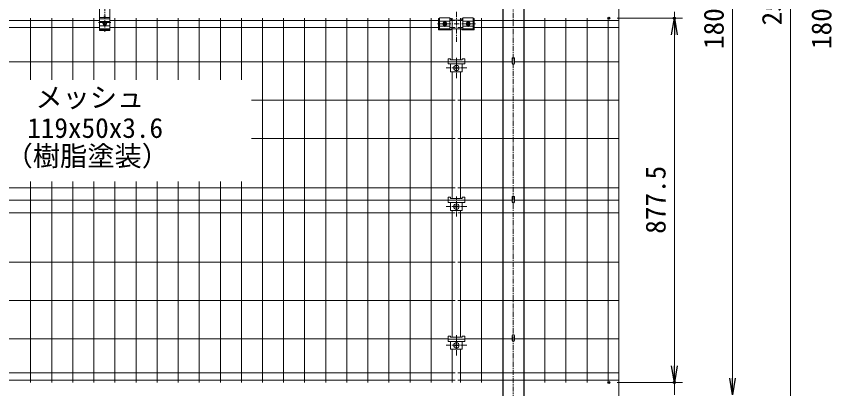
# Model space of a CAD drawing. Units: millimetres, scale not verified. Extents: x -4200 to 4200, y -2970 to 2970.
# Drawn here: x -2398 to -434, y -1595 to -698 of the extents above; entities that cross this region are included whole.
import ezdxf
from ezdxf.enums import TextEntityAlignment as Align

# ---------------------------------------------------------------- set-up
doc = ezdxf.new("R2010")
doc.units = ezdxf.units.MM
doc.header["$LTSCALE"] = 10
doc.header["$PDMODE"] = 32
doc.header["$PDSIZE"] = 5
doc.linetypes.add('USER1', pattern=[2, 1.25, -0.25, 0.25, -0.25])
for name, color, linetype, lineweight in [('0-0_D-STR-DIM', 7, 'Continuous', 13), ('0-1_0', 7, 'Continuous', 25), ('0-4_D-STR1', 1, 'Continuous', 25), ('0-5_D-BMK', 2, 'USER1', 13), ('0-8_D-STR-TXT', 7, 'Continuous', 13), ('0-9_D-STR3', 3, 'Continuous', 13), ('0-E_D-STR5', 7, 'Continuous', 9)]:
    doc.layers.add(name, color=color, linetype=linetype, lineweight=lineweight)
doc.layers.add('0-2_DEFPOINTS', color=7, linetype='Continuous')
doc.styles.add('ＭＳ ゴシック', font='')
doc.styles.get('ＭＳ ゴシック').set_extended_font_data('MS Gothic')

# ---------------------------------------------------------------- blocks, each defined once
blk = doc.blocks.new('_OPEN')
at = {"layer": '0-1_0'}
blk.add_line((0, 0), (-10, 0), dxfattribs=at)
blk.add_lwpolyline([(-10, 1.667), (0, 0), (-10, -1.667)], dxfattribs=at)

msp = doc.modelspace()

# ---------------------------------------------------------------- linework, layer by layer
at = {"layer": '0-0_D-STR-DIM'}
for p, q in [((-946.6, 714.17), (-946.6, -1665.23)), ((-533.05, -1870.06), (-533.05, 560.15)), ((-533.05, -1870.06), (-533.05, 560.15)), ((-673.05, 149.93), (-673.05, -1570.07)), ((-950.67, -702.57), (-793.05, -702.57)), ((-950.67, -702.57), (-793.05, -702.57)), ((-950.67, -702.57), (-793.05, -702.57)), ((-950.67, -702.57), (-793.05, -702.57)), ((-813.05, -687.57), (-813.05, -702.57)), ((-813.05, -687.57), (-813.05, -702.57)), ((-813.05, -742.57), (-813.05, -782.57)), ((-813.05, -742.57), (-813.05, -1540.07)), ((-813.05, -742.57), (-813.05, -782.57)), ((-813.05, -742.57), (-813.05, -1540.07)), ((-813.05, -1540.07), (-813.05, -1500.07)), ((-950.67, -1580.07), (-793.05, -1580.07)), ((-950.67, -1580.07), (-793.05, -1580.07)), ((-950.67, -1580.07), (-793.05, -1580.07)), ((-813.05, -1580.07), (-813.05, -1610.07))]:
    msp.add_line(p, q, dxfattribs=at)
at = {"layer": '0-2_DEFPOINTS'}
for p in [(-970.67, -702.57), (-970.67, -702.57), (-813.05, -702.57), (-813.05, -702.57), (-970.67, -1580.07), (-970.67, -1580.07), (-813.05, -1580.07), (-813.05, -1580.07)]:
    msp.add_point(p, dxfattribs=at)
at = {"layer": '0-4_D-STR1'}
for p, q in [((-1225.94, 600.29), (-1225.94, -1910.06)), ((-1175.94, 600.29), (-1175.94, -1910.06)), ((-1225.94, -687.57), (-1225.94, -702.57)), ((-1175.94, -687.57), (-1175.94, -702.57))]:
    msp.add_line(p, q, dxfattribs=at)
at = {"layer": '0-5_D-BMK'}
for p, q in [((-1200.94, 830.44), (-1200.94, -1944.36)), ((-2184.93, -672.82), (-2184.93, -735.53)), ((-1337.91, -760.01), (-1337.91, -687.6)), ((-2170.26, -713.03), (-2199.6, -713.03)), ((-1383.68, -716.34), (-1292.08, -716.34)), ((-1365.88, -723.22), (-1365.88, -708.75)), ((-1309.88, -723.22), (-1309.88, -708.75)), ((-1337.87, -846.99), (-1337.87, -798.19)), ((-1362.9, -822.59), (-1312.9, -822.59)), ((-1337.87, -1180.74), (-1337.87, -1131.94)), ((-1362.9, -1156.34), (-1312.9, -1156.34)), ((-1337.87, -1514.92), (-1337.87, -1466.12)), ((-1362.9, -1490.52), (-1312.9, -1490.52))]:
    msp.add_line(p, q, dxfattribs=at)
at = {"layer": '0-9_D-STR3'}
for p, q in [((-2197.43, -675.69), (-2197.43, -732.12)), ((-2172.43, -675.69), (-2172.43, -732.12)), ((-2172.43, -704.42), (-2197.49, -704.42)), ((-2174.43, -701.33), (-2195.43, -701.33)), ((-1380.88, -703.18), (-1380.88, -730.97)), ((-1380.88, -703.18), (-1378.38, -703.18)), ((-1380.88, -704.58), (-1378.38, -704.58)), ((-1378.38, -702.18), (-1378.38, -728.4)), ((-1378.38, -702.18), (-1353.38, -702.18)), ((-1353.38, -702.18), (-1353.38, -728.4)), ((-1353.38, -703.18), (-1350.88, -703.18)), ((-1353.38, -704.58), (-1350.88, -704.58)), ((-1322.38, -703.18), (-1324.88, -703.18)), ((-1324.88, -703.18), (-1324.88, -706.17)), ((-1322.38, -704.58), (-1324.88, -704.58)), ((-1322.38, -702.18), (-1322.38, -728.4)), ((-1297.38, -702.18), (-1322.38, -702.18)), ((-1297.38, -702.18), (-1297.38, -728.4)), ((-1294.88, -703.18), (-1297.38, -703.18)), ((-1294.88, -704.58), (-1297.38, -704.58)), ((-1294.88, -703.18), (-1294.88, -730.97)), ((-2197.43, -710.85), (-2187.54, -710.85)), ((-2197.43, -720.8), (-2172.43, -720.8)), ((-2187.39, -710.6), (-2189.85, -714.86)), ((-2187.39, -719.12), (-2189.85, -714.86)), ((-2187.66, -712.81), (-2186.3, -714.17)), ((-2187.66, -716.9), (-2186.3, -715.54)), ((-2182.47, -710.6), (-2187.39, -710.6)), ((-2182.47, -719.12), (-2187.39, -719.12)), ((-2186.98, -712.13), (-2185.61, -713.49)), ((-2186.98, -717.59), (-2185.61, -716.22)), ((-2184.93, -723.76), (-2184.93, -707.26)), ((-2182.88, -712.13), (-2184.25, -713.49)), ((-2182.88, -717.59), (-2184.25, -716.22)), ((-2182.2, -712.81), (-2183.57, -714.17)), ((-2182.2, -716.9), (-2183.57, -715.54)), ((-2182.47, -710.6), (-2180.01, -714.86)), ((-2182.47, -719.12), (-2180.01, -714.86)), ((-2182.33, -710.85), (-2172.43, -710.85)), ((-1378.38, -709.94), (-1353.38, -709.94)), ((-1378.38, -721.88), (-1353.38, -721.88)), ((-1368.34, -712.08), (-1370.8, -716.34)), ((-1368.34, -720.6), (-1370.8, -716.34)), ((-1368.61, -714.3), (-1367.25, -715.66)), ((-1368.61, -718.39), (-1367.25, -717.02)), ((-1363.43, -712.08), (-1368.34, -712.08)), ((-1363.43, -720.6), (-1368.34, -720.6)), ((-1367.93, -713.61), (-1366.57, -714.98)), ((-1367.93, -719.07), (-1366.57, -717.71)), ((-1363.84, -713.61), (-1365.2, -714.98)), ((-1363.84, -719.07), (-1365.2, -717.71)), ((-1363.16, -714.3), (-1364.52, -715.66)), ((-1363.16, -718.39), (-1364.52, -717.02)), ((-1363.43, -712.08), (-1360.97, -716.34)), ((-1363.43, -720.6), (-1360.97, -716.34)), ((-1297.38, -709.94), (-1322.38, -709.94)), ((-1297.38, -721.88), (-1322.38, -721.88)), ((-1312.34, -712.08), (-1314.8, -716.34)), ((-1312.34, -720.6), (-1314.8, -716.34)), ((-1312.61, -714.3), (-1311.25, -715.66)), ((-1312.61, -718.39), (-1311.25, -717.02)), ((-1312.34, -712.08), (-1307.43, -712.08)), ((-1312.34, -720.6), (-1307.43, -720.6)), ((-1311.93, -713.61), (-1310.57, -714.98)), ((-1311.93, -719.07), (-1310.57, -717.71)), ((-1307.84, -713.61), (-1309.2, -714.98)), ((-1307.84, -719.07), (-1309.2, -717.71)), ((-1307.16, -714.3), (-1308.52, -715.66)), ((-1307.15, -718.39), (-1308.52, -717.02)), ((-1307.43, -712.08), (-1304.97, -716.34)), ((-1307.43, -720.6), (-1304.97, -716.34)), ((-2172.47, -728.15), (-2197.47, -728.15)), ((-2172.43, -730.08), (-2197.43, -730.08)), ((-2172.43, -732.12), (-2197.43, -732.12)), ((-1380.88, -729.79), (-1350.88, -729.79)), ((-1380.88, -730.97), (-1350.88, -730.97)), ((-1378.38, -728.4), (-1353.38, -728.4)), ((-1324.88, -728.39), (-1350.88, -728.39)), ((-1350.88, -730.97), (-1350.88, -728.39)), ((-1324.88, -730.97), (-1324.88, -728.39)), ((-1294.88, -729.79), (-1324.88, -729.79)), ((-1294.88, -730.97), (-1324.88, -730.97)), ((-1297.38, -728.4), (-1322.38, -728.4)), ((-1357.9, -800.29), (-1351.9, -800.29)), ((-1357.9, -800.29), (-1357.9, -813.09)), ((-1351.9, -800.29), (-1351.9, -803.19)), ((-1351.9, -803.19), (-1323.9, -803.19)), ((-1323.9, -800.29), (-1317.9, -800.29)), ((-1323.9, -800.29), (-1323.9, -803.19)), ((-1317.9, -800.29), (-1317.9, -813.09)), ((-1203.54, -799.4), (-1203.54, -811.57)), ((-1198.34, -799.4), (-1198.34, -811.57)), ((-1357.9, -807.59), (-1317.9, -807.59)), ((-1357.9, -813.09), (-1317.9, -813.09)), ((-1351.9, -813.09), (-1351.9, -832.09)), ((-1341.37, -822.09), (-1339.37, -822.09)), ((-1341.37, -823.09), (-1339.37, -823.09)), ((-1338.37, -819.09), (-1338.37, -821.09)), ((-1338.37, -826.09), (-1338.37, -824.09)), ((-1337.37, -819.09), (-1337.37, -821.09)), ((-1337.37, -826.09), (-1337.37, -824.09)), ((-1334.37, -822.09), (-1336.37, -822.09)), ((-1334.37, -823.09), (-1336.37, -823.09)), ((-1323.9, -813.09), (-1323.9, -832.09)), ((-1351.9, -832.09), (-1323.9, -832.09)), ((-1357.9, -1134.04), (-1357.9, -1146.84)), ((-1357.9, -1134.04), (-1351.9, -1134.04)), ((-1351.9, -1134.04), (-1351.9, -1136.94)), ((-1351.9, -1136.94), (-1323.9, -1136.94)), ((-1323.9, -1134.04), (-1323.9, -1136.94)), ((-1203.51, -1133.1), (-1203.51, -1145.27)), ((-1198.31, -1133.1), (-1198.31, -1145.27)), ((-1357.9, -1141.34), (-1317.9, -1141.34)), ((-1357.9, -1146.84), (-1317.9, -1146.84)), ((-1351.9, -1146.84), (-1351.9, -1165.84)), ((-1341.37, -1155.84), (-1339.37, -1155.84)), ((-1341.37, -1156.84), (-1339.37, -1156.84)), ((-1338.37, -1152.84), (-1338.37, -1154.84)), ((-1338.37, -1159.84), (-1338.37, -1157.84)), ((-1337.37, -1152.84), (-1337.37, -1154.84)), ((-1337.37, -1159.84), (-1337.37, -1157.84)), ((-1334.37, -1155.84), (-1336.37, -1155.84)), ((-1334.37, -1156.84), (-1336.37, -1156.84)), ((-1323.9, -1146.84), (-1323.9, -1165.84)), ((-1351.9, -1165.84), (-1323.9, -1165.84)), ((-1357.9, -1468.22), (-1351.9, -1468.22)), ((-1357.9, -1468.22), (-1357.9, -1481.02)), ((-1351.9, -1468.22), (-1351.9, -1471.12)), ((-1351.9, -1471.12), (-1323.9, -1471.12)), ((-1323.9, -1468.22), (-1317.9, -1468.22)), ((-1323.87, -1468.21), (-1323.87, -1471.11)), ((-1317.9, -1468.22), (-1317.9, -1481.02)), ((-1203.54, -1466.9), (-1203.54, -1479.07)), ((-1198.34, -1466.9), (-1198.34, -1479.07)), ((-1357.9, -1475.52), (-1317.9, -1475.52)), ((-1357.9, -1481.02), (-1317.9, -1481.02)), ((-1351.9, -1481.02), (-1351.9, -1500.02)), ((-1341.37, -1490.02), (-1339.37, -1490.02)), ((-1341.37, -1491.02), (-1339.37, -1491.02)), ((-1338.37, -1487.02), (-1338.37, -1489.02)), ((-1338.37, -1494.02), (-1338.37, -1492.02)), ((-1337.37, -1487.02), (-1337.37, -1489.02)), ((-1337.37, -1494.02), (-1337.37, -1492.02)), ((-1334.37, -1490.02), (-1336.37, -1490.02)), ((-1334.37, -1491.02), (-1336.37, -1491.02)), ((-1323.87, -1481.01), (-1323.87, -1500.01)), ((-1351.9, -1500.02), (-1323.9, -1500.02))]:
    msp.add_line(p, q, dxfattribs=at)
for points in [[(-1350.88, -703.18), (-1350.88, -707.41), (-1334.68, -707.41), (-1324.88, -707.41), (-1324.88, -706.17)], [(-1323.9, -1134.04), (-1317.9, -1134.04), (-1317.9, -1146.84)], [(-1323.87, -1468.21), (-1317.87, -1468.21), (-1317.87, -1481.01)]]:
    msp.add_lwpolyline(points, dxfattribs=at)
for centre, radius in [((-2184.93, -714.86), 4.26), ((-1365.88, -716.34), 4.26), ((-1309.88, -716.34), 4.26), ((-1337.87, -822.59), 6.5), ((-1337.87, -1156.34), 6.5), ((-1337.87, -1490.52), 6.5)]:
    msp.add_circle(centre, radius, dxfattribs=at)
for centre, radius, start, end in [((-2195.43, -699.33), 2, 180, 270), ((-2184.93, -695.2), 3.62, 237.53826, 302.46174), ((-2174.43, -699.33), 2, 270, 0), ((-2187.32, -712.47), 0.483, 44.99953, 224.99952), ((-2187.32, -717.24), 0.483, 135, 314.99998), ((-2184.93, -713.65), 3.62, 57.53826, 122.46174), ((-2184.93, -716.06), 3.62, 237.53826, 302.46174), ((-2186.98, -714.86), 0.965, 314.99999, 45), ((-2184.93, -712.81), 0.965, 225.00001, 314.99999), ((-2184.93, -716.9), 0.965, 45, 135), ((-2182.88, -714.86), 0.965, 135, 225.00001), ((-2182.54, -712.47), 0.483, 315, 135), ((-2182.54, -717.24), 0.483, 225.00001, 44.99999), ((-1365.88, -715.05), 4, 4.65818, 175.34501), ((-1365.88, -717.62), 4, 184.89555, 355.10576), ((-1368.27, -713.95), 0.483, 44.99953, 224.99952), ((-1368.27, -718.73), 0.483, 135, 314.99998), ((-1367.93, -716.34), 0.965, 314.99999, 45), ((-1365.88, -714.3), 0.965, 225.00001, 314.99999), ((-1365.88, -718.39), 0.965, 45, 135), ((-1363.84, -716.34), 0.965, 135, 225.00001), ((-1363.5, -713.95), 0.483, 315, 135), ((-1363.5, -718.73), 0.483, 225.00001, 44.99999), ((-1309.88, -715.05), 4, 4.65499, 175.34182), ((-1309.88, -717.62), 4, 184.89424, 355.10445), ((-1312.27, -713.95), 0.483, 45, 225), ((-1312.27, -718.73), 0.483, 135.00001, 314.99999), ((-1311.93, -716.34), 0.965, 314.99999, 45), ((-1309.88, -714.3), 0.965, 225.00001, 314.99999), ((-1309.88, -718.39), 0.965, 45, 135), ((-1307.84, -716.34), 0.965, 135, 225.00001), ((-1307.5, -713.95), 0.483, 315.00048, 135.00047), ((-1307.5, -718.73), 0.483, 225.00002, 45), ((-1341.37, -822.59), 0.5, 90.00001, 270), ((-1339.37, -821.09), 1, 270, 0.00001), ((-1339.37, -824.09), 1, 0, 90), ((-1337.87, -819.09), 0.5, 0, 179.99999), ((-1336.37, -821.09), 1, 180.00001, 270), ((-1336.37, -824.09), 1, 90, 180.00001), ((-1334.37, -822.59), 0.5, 270.00049, 90.00046), ((-1200.94, -811.57), 2.6, 180, 0), ((-1337.87, -826.09), 0.5, 180.00002, 0.00001), ((-1341.37, -1156.34), 0.5, 90.00001, 270), ((-1339.37, -1154.84), 1, 270, 0.00001), ((-1339.37, -1157.84), 1, 0, 90), ((-1337.87, -1152.84), 0.5, 0, 179.99999), ((-1336.37, -1154.84), 1, 180.00001, 270), ((-1336.37, -1157.84), 1, 90, 180.00001), ((-1334.37, -1156.34), 0.5, 270.00049, 90.00046), ((-1200.91, -1145.27), 2.6, 180, 0), ((-1337.87, -1159.84), 0.5, 180.00002, 0.00001), ((-1341.37, -1490.52), 0.5, 90.00001, 270), ((-1339.37, -1489.02), 1, 270, 0.00001), ((-1339.37, -1492.02), 1, 0, 90), ((-1337.87, -1487.02), 0.5, 0, 179.99999), ((-1336.37, -1489.02), 1, 180.00001, 270), ((-1336.37, -1492.02), 1, 90, 180.00001), ((-1334.37, -1490.52), 0.5, 270.00049, 90.00046), ((-1200.94, -1479.07), 2.6, 180, 0), ((-1337.87, -1494.02), 0.5, 180.00002, 0.00001)]:
    msp.add_arc(centre, radius, start, end, dxfattribs=at)
for centre in [(-1200.94, -799.41), (-1200.91, -1133.11), (-1200.94, -1466.91)]:
    msp.add_ellipse(centre, major_axis=(-2.6, 0), ratio=0.649974, start_param=3.1415927, end_param=6.2831853, dxfattribs=at)
at = {"layer": '0-E_D-STR5'}
for p, q in [((-2363.37, -850.89), (-2363.37, -702.57)), ((-2312.6, -850.89), (-2312.6, -702.57)), ((-2261.83, -850.89), (-2261.83, -702.57)), ((-2211.06, -850.89), (-2211.06, -702.57)), ((-2160.29, -850.89), (-2160.29, -702.57)), ((-2109.52, -850.89), (-2109.52, -702.57)), ((-2058.75, -850.89), (-2058.75, -702.57)), ((-2007.98, -850.89), (-2007.98, -702.57)), ((-1957.21, -850.89), (-1957.21, -702.57)), ((-1906.45, -850.89), (-1906.45, -702.57)), ((-1855.68, -850.89), (-1855.68, -702.57)), ((-1804.91, -1580.07), (-1804.91, -702.57)), ((-1754.14, -1580.07), (-1754.14, -702.57)), ((-1703.37, -1580.07), (-1703.37, -702.57)), ((-1652.6, -1580.07), (-1652.6, -702.57)), ((-1601.83, -1580.07), (-1601.83, -702.57)), ((-1551.06, -1580.07), (-1551.06, -702.57)), ((-1500.29, -1580.07), (-1500.29, -702.57)), ((-1449.47, -1580.07), (-1449.47, -702.57)), ((-1398.7, -1580.07), (-1398.7, -702.57)), ((-1347.93, -803.19), (-1347.93, -702.57)), ((-1327.98, -803.19), (-1327.98, -702.57)), ((-1277.21, -1580.07), (-1277.21, -702.57)), ((-1226.45, -1580.07), (-1226.45, -702.57)), ((-1175.68, -1580.07), (-1175.68, -702.57)), ((-1124.91, -1580.07), (-1124.91, -702.57)), ((-1074.14, -1580.07), (-1074.14, -702.57)), ((-1023.37, -1580.07), (-1023.37, -702.57)), ((-972.6, -1580.07), (-972.6, -702.57)), ((-2197.43, -707.97), (-3297.41, -707.97)), ((-2197.43, -725.59), (-3297.41, -725.59)), ((-1378.38, -707.97), (-2172.43, -707.97)), ((-1378.38, -725.59), (-2172.43, -725.59)), ((-1340.88, -707.97), (-1353.38, -707.97)), ((-1340.88, -725.59), (-1353.38, -725.59)), ((-1322.38, -707.97), (-1334.87, -707.97)), ((-1322.38, -725.59), (-1334.87, -725.59)), ((-946.6, -707.97), (-1297.38, -707.97)), ((-946.6, -725.59), (-1297.38, -725.59)), ((-1357.9, -807.57), (-3198.34, -807.57)), ((-1203.54, -807.57), (-1317.9, -807.57)), ((-946.6, -807.57), (-1198.34, -807.57)), ((-1347.93, -1136.94), (-1347.93, -832.09)), ((-1327.98, -1136.94), (-1327.98, -832.09)), ((-1340.88, -899.94), (-1831.13, -899.94)), ((-946.6, -899.94), (-1334.87, -899.94)), ((-1340.88, -992.32), (-1831.13, -992.32)), ((-946.6, -992.32), (-1334.87, -992.32)), ((-2363.37, -1580.07), (-2363.37, -1095.87)), ((-2312.6, -1580.07), (-2312.6, -1095.87)), ((-2261.83, -1580.07), (-2261.83, -1095.87)), ((-2211.06, -1580.07), (-2211.06, -1095.87)), ((-2160.29, -1580.07), (-2160.29, -1095.87)), ((-2109.52, -1580.07), (-2109.52, -1095.87)), ((-2058.75, -1580.07), (-2058.75, -1095.87)), ((-2007.98, -1580.07), (-2007.98, -1095.87)), ((-1957.21, -1580.07), (-1957.21, -1095.87)), ((-1906.45, -1580.07), (-1906.45, -1095.87)), ((-1855.68, -1580.07), (-1855.68, -1095.87)), ((-1340.88, -1111.32), (-3334.9, -1111.32)), ((-946.6, -1111.32), (-1334.87, -1111.32)), ((-1357.9, -1141.32), (-3198.34, -1141.32)), ((-1203.51, -1141.32), (-1317.9, -1141.32)), ((-946.6, -1141.32), (-1198.31, -1141.32)), ((-1340.88, -1171.32), (-3334.9, -1171.32)), ((-1347.93, -1471.12), (-1347.93, -1165.84)), ((-946.6, -1171.32), (-1334.87, -1171.32)), ((-1327.98, -1471.12), (-1327.98, -1165.84)), ((-1340.88, -1290.32), (-3334.9, -1290.32)), ((-946.6, -1290.32), (-1334.87, -1290.32)), ((-1340.88, -1382.69), (-3334.9, -1382.69)), ((-946.6, -1382.69), (-1334.87, -1382.69)), ((-1357.9, -1475.07), (-3198.34, -1475.07)), ((-1203.54, -1475.07), (-1317.9, -1475.07)), ((-946.6, -1475.07), (-1198.34, -1475.07)), ((-1347.93, -1580.07), (-1347.93, -1500.02)), ((-1327.98, -1580.07), (-1327.98, -1500.02)), ((-1340.88, -1557.04), (-3334.9, -1557.04)), ((-946.6, -1557.04), (-1334.87, -1557.04)), ((-1340.88, -1574.67), (-3334.9, -1574.67)), ((-946.6, -1574.67), (-1334.87, -1574.67))]:
    msp.add_line(p, q, dxfattribs=at)

# ---------------------------------------------------------------- block references
at = {"layer": '0-0_D-STR-DIM', "xscale": 4, "yscale": 4}
for p, rotation in [((-813.05, -702.57), 90), ((-813.05, -702.57), 90), ((-813.05, -702.57), 90), ((-813.05, -702.57), 90), ((-813.05, -1580.07), 270), ((-813.05, -1580.07), 270), ((-813.05, -1580.07), 270), ((-673.05, -1610.07), 270)]:
    msp.add_blockref('_OPEN', p, dxfattribs=dict(at, rotation=rotation))

# ---------------------------------------------------------------- texts
at = {"layer": '0-0_D-STR-DIM', "style": 'ＭＳ ゴシック'}
for s, p in [('2510', (-539.79, -720.21)), ('2510', (-539.79, -720.21)), ('1800', (-679.79, -776.97)), ('1800', (-420.47, -776.97)), ('877.5', (-819.79, -1222.04)), ('877.5', (-819.79, -1222.04))]:
    msp.add_text(s, height=48.09, rotation=90, dxfattribs=at).set_placement(p, align=Align.BOTTOM_LEFT)
at = {"layer": '0-8_D-STR-TXT', "style": 'ＭＳ ゴシック'}
for s, p in [('メッシュ', (-2351.98, -931.94)), ('メッシュ', (-2351.96, -931.94)), ('119x50x3.6', (-2371.53, -1005.54)), ('（樹脂塗装）', (-2423.7, -1073.13)), ('（樹脂塗装）', (-2423.68, -1073.13))]:
    msp.add_text(s, height=48.09, dxfattribs=at).set_placement(p, align=Align.BOTTOM_LEFT)

doc.saveas('drawing.dxf')
